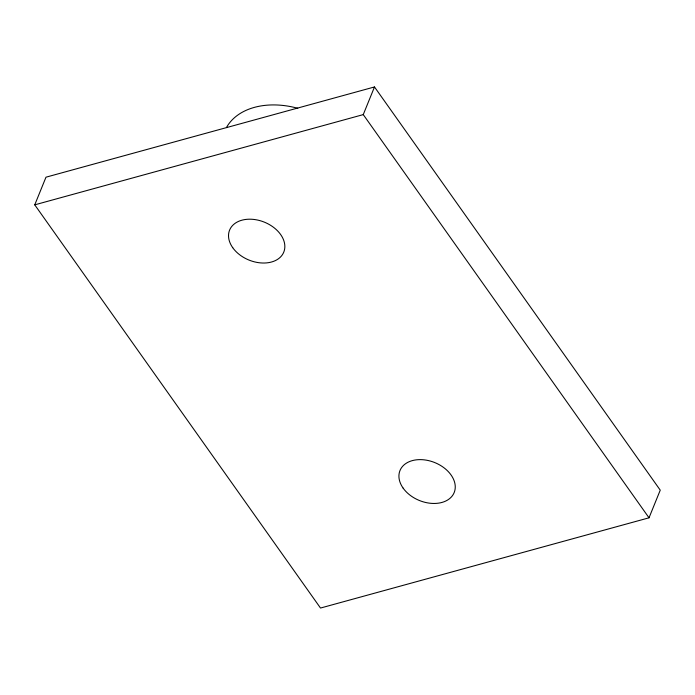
<?xml version="1.0" encoding="UTF-8"?>
<svg xmlns="http://www.w3.org/2000/svg" width="695" height="695" viewBox="0 0 695 695"><rect width="100%" height="100%" fill="white"/><g stroke="black" fill="none" stroke-linecap="round" stroke-linejoin="round"><path stroke-width="1.04" d="M34.75 204.843L45.983 177.19L374.492 86.953L660.25 490.157L649.017 517.81L320.508 608.047L34.75 204.843L363.259 114.605L374.492 86.953M363.259 114.605L649.017 517.81M226.414 127.593A71.02 49.693 22.1 0 1 297.764 108.281M403.135 488.125A29.242 20.459 22.1 0 0 451.898 496.36A29.242 20.459 22.1 0 0 426.226 460.142A29.242 20.459 22.1 0 0 403.135 488.125M232.729 247.689A29.242 20.459 22.1 0 0 281.492 255.925A29.242 20.459 22.1 0 0 255.83 219.716A29.242 20.459 22.1 0 0 232.729 247.689"/></g></svg>
